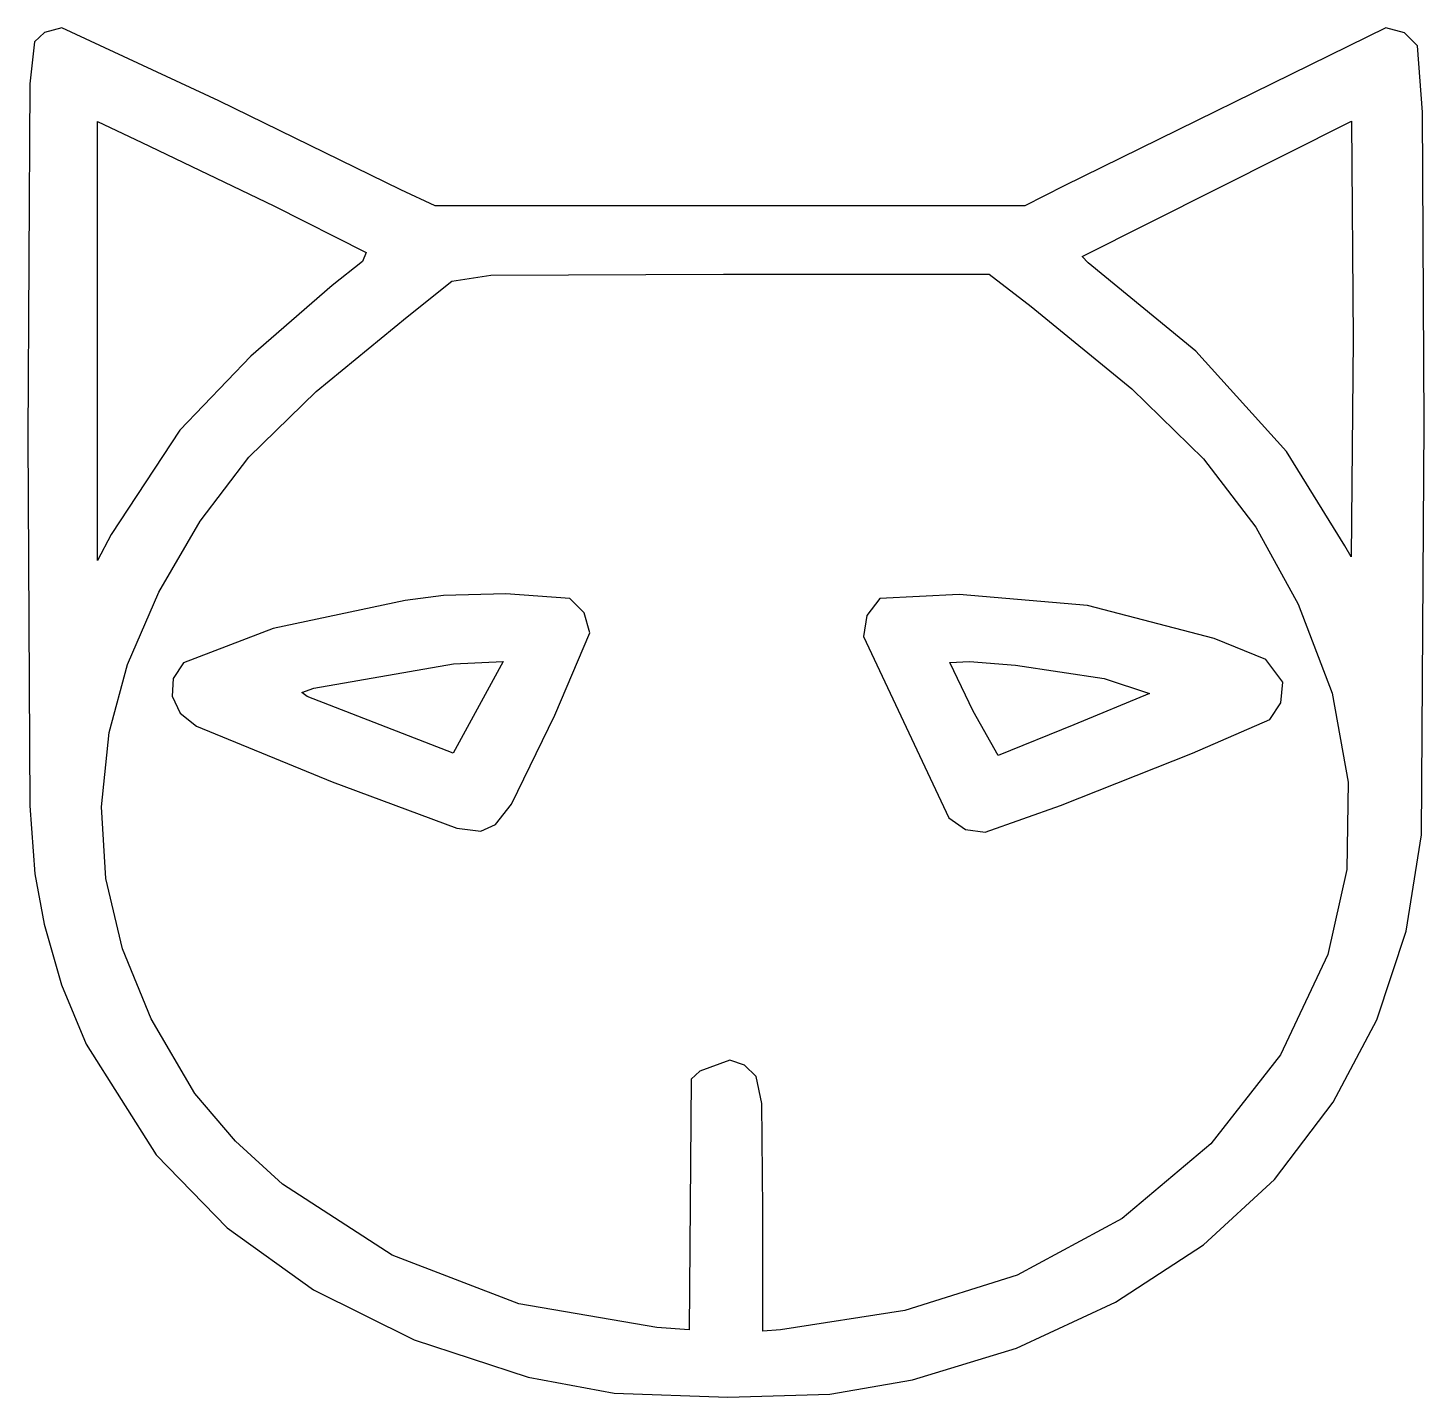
# Model space of a CAD drawing. Extents: x 16.2 to 44, y 16.6 to 43.9.
import ezdxf

# ---------------------------------------------------------------- set-up
doc = ezdxf.new("R2010")
doc.units = 0

msp = doc.modelspace()

# ---------------------------------------------------------------- linework, layer by layer
at = {"layer": 'Layer 1'}
for p, q in [((16.5448, 43.7667), (16.347995, 43.582402)), ((16.888788, 43.859321), (16.544793, 43.766707)), ((16.544793, 43.766707), (16.5448, 43.7667)), ((20.011208, 42.410571), (16.888788, 43.859321)), ((43.217647, 43.859314), (36.820657, 40.717054)), ((43.58645, 43.762565), (43.217647, 43.859314)), ((43.8461, 43.502088), (43.58645, 43.762565)), ((16.347995, 43.582402), (16.250419, 42.748773)), ((43.944503, 42.183164), (43.8461, 43.502088)), ((16.250419, 42.748773), (16.214035, 35.72251)), ((23.629768, 40.637671), (20.011208, 42.410571)), ((17.596623, 37.634322), (17.596623, 42.000412)), ((17.596623, 42.000412), (18.476457, 41.583649)), ((37.177872, 39.314606), (42.536252, 42.007026)), ((42.536252, 42.007026), (42.569329, 37.674016)), ((43.978406, 35.987118), (43.944503, 42.183164)), ((18.476457, 41.583649), (21.102727, 40.320129)), ((24.311143, 40.320137), (23.629768, 40.637671)), ((36.820657, 40.717054), (36.040053, 40.320137)), ((21.102727, 40.320129), (21.10273, 40.32013)), ((21.10273, 40.32013), (22.94178, 39.393989)), ((30.172293, 40.320137), (24.311143, 40.320137)), ((36.040053, 40.320137), (30.172293, 40.320137)), ((22.867358, 39.217857), (22.26702, 38.739075)), ((22.94178, 39.393989), (22.867358, 39.217857)), ((37.296947, 39.188915), (37.177872, 39.314606)), ((39.440297, 37.435865), (37.296947, 39.188915)), ((24.641896, 38.825078), (25.421673, 38.946634)), ((25.421673, 38.946634), (30.046586, 38.963999)), ((30.046586, 38.963999), (35.332206, 38.963999)), ((35.332206, 38.963999), (36.165733, 38.322316)), ((22.26702, 38.739075), (20.647927, 37.332498)), ((23.755447, 38.117242), (24.641896, 38.825078)), ((36.165733, 38.322316), (36.16573, 38.322308)), ((36.16573, 38.322308), (38.164167, 36.68368)), ((21.947817, 36.629631), (23.755447, 38.117242)), ((17.596623, 33.268232), (17.596623, 37.634322)), ((42.56933, 37.67401), (42.529638, 33.341)), ((42.569329, 37.674016), (42.56933, 37.67401)), ((20.647927, 37.332498), (19.23722, 35.861425)), ((41.242137, 35.438046), (39.440297, 37.435865)), ((38.164167, 36.68368), (39.590797, 35.290024)), ((20.606567, 35.325592), (21.947817, 36.629631)), ((19.23722, 35.861425), (17.86785, 33.784225)), ((43.925484, 27.817238), (43.978406, 35.987118)), ((16.214035, 35.72251), (16.252073, 28.38946)), ((19.639391, 34.051114), (20.606567, 35.325592)), ((39.590797, 35.290024), (40.632914, 33.93234)), ((42.403947, 33.559305), (41.242137, 35.438046)), ((18.817959, 32.641436), (19.639391, 34.051114)), ((40.632914, 33.93234), (41.47781, 32.401628)), ((17.86785, 33.784225), (17.596623, 33.268232)), ((42.529638, 33.341), (42.403947, 33.559305)), ((18.196226, 31.204471), (18.817959, 32.641436)), ((24.4766, 32.5736), (23.715842, 32.474371)), ((24.476606, 32.573606), (24.4766, 32.5736)), ((25.720276, 32.606683), (24.476606, 32.573606)), ((26.990416, 32.514069), (25.720276, 32.606683)), ((27.2757, 32.230438), (26.990416, 32.514069)), ((33.1558, 32.5141), (32.894496, 32.17672)), ((34.730239, 32.593486), (33.155799, 32.514103)), ((33.155799, 32.514103), (33.1558, 32.5141)), ((37.28457, 32.377662), (34.730239, 32.593486)), ((23.715842, 32.474371), (21.088745, 31.92034)), ((27.387333, 31.832694), (27.2757, 32.230438)), ((39.804169, 31.720268), (37.28457, 32.377662)), ((41.47781, 32.401628), (42.148435, 30.630386)), ((32.894496, 32.17672), (32.831651, 31.759957)), ((21.088745, 31.92034), (19.310062, 31.237311)), ((26.692728, 30.192104), (27.387333, 31.832694)), ((32.831651, 31.759957), (34.525161, 28.154627)), ((40.832847, 31.301851), (39.804169, 31.720268)), ((17.828147, 29.848132), (18.196226, 31.204471)), ((19.310062, 31.237311), (19.10106, 30.922671)), ((21.896637, 30.734542), (24.675057, 31.217458)), ((25.66735, 31.26377), (24.668441, 29.43795)), ((24.675057, 31.217458), (25.66735, 31.263765)), ((25.66735, 31.263765), (25.66735, 31.26377)), ((34.545007, 31.243961), (34.935309, 31.263807)), ((35.014693, 30.278129), (34.545007, 31.243961)), ((34.935309, 31.263807), (35.854834, 31.191039)), ((35.854834, 31.191039), (35.85484, 31.19104)), ((35.85484, 31.19104), (37.614506, 30.922294)), ((41.166919, 30.853665), (40.832847, 31.301851)), ((19.10106, 30.922671), (19.081835, 30.57082)), ((37.614506, 30.922294), (38.5208, 30.62874)), ((41.127227, 30.440209), (41.166919, 30.853665)), ((19.081835, 30.57082), (19.241222, 30.236335)), ((21.661794, 30.64689), (21.896637, 30.734542)), ((21.764331, 30.56916), (21.661794, 30.64689)), ((24.668441, 29.43795), (21.764331, 30.56916)), ((38.5208, 30.62874), (37.01251, 30.000287)), ((42.148435, 30.630386), (42.471756, 28.864104)), ((35.51084, 29.39168), (35.014693, 30.278129)), ((40.908923, 30.106137), (41.127227, 30.440209)), ((19.241222, 30.236335), (19.568058, 29.973791)), ((25.828607, 28.422509), (26.692728, 30.192104)), ((37.01251, 30.000287), (35.51084, 29.39168)), ((39.374173, 29.437993), (40.908923, 30.106137)), ((17.678374, 28.373128), (17.828147, 29.848132)), ((19.568058, 29.973791), (22.267098, 28.869041)), ((36.747903, 28.399393), (39.374173, 29.437993)), ((22.267098, 28.869041), (24.744526, 27.947035)), ((42.471756, 28.864104), (42.445295, 27.125109)), ((16.252073, 28.38946), (16.349855, 27.041183)), ((17.76613, 26.948979), (17.678374, 28.373128)), ((25.515208, 28.022284), (25.828607, 28.422509)), ((35.252843, 27.87017), (36.747903, 28.399393)), ((34.525161, 28.154627), (34.861714, 27.920611)), ((24.744526, 27.947035), (25.223514, 27.891323)), ((25.223514, 27.891323), (25.515208, 28.022284)), ((34.861714, 27.920611), (35.252843, 27.87017)), ((43.62211, 25.899837), (43.925484, 27.817238)), ((16.349855, 27.041183), (16.538184, 26.03773)), ((18.093277, 25.55212), (17.76613, 26.948979)), ((42.445295, 27.125109), (42.066571, 25.435728)), ((16.538184, 26.03773), (16.880008, 24.833024)), ((43.041514, 24.137483), (43.62211, 25.899837)), ((18.661674, 24.158982), (18.093277, 25.55212)), ((42.066571, 25.435728), (41.122548, 23.439252)), ((16.880008, 24.833024), (17.372535, 23.653745)), ((19.534892, 22.670542), (18.661674, 24.158982)), ((42.171913, 22.501647), (43.041514, 24.137483)), ((17.372535, 23.653745), (18.767534, 21.45333)), ((30.170624, 23.334547), (29.576905, 23.120377)), ((30.466244, 23.236661), (30.170624, 23.334547)), ((41.122548, 23.439252), (39.738814, 21.669144)), ((29.576905, 23.120377), (29.404907, 22.954995)), ((30.694885, 23.007917), (30.466244, 23.236661)), ((29.404907, 22.954995), (29.385061, 20.461035)), ((30.808172, 22.474561), (30.694885, 23.007917)), ((20.344581, 21.726182), (19.534892, 22.670542)), ((41.001524, 20.963798), (42.171913, 22.501647)), ((30.827191, 20.368417), (30.808172, 22.474561)), ((21.276679, 20.872214), (20.344581, 21.726182)), ((39.738814, 21.669144), (37.974289, 20.188043)), ((18.767534, 21.45333), (20.173385, 20.001894)), ((23.456935, 19.462124), (21.276679, 20.872214)), ((39.59133, 19.66524), (41.001524, 20.963798)), ((29.385061, 20.461035), (29.365215, 17.973685)), ((30.827191, 17.947217), (30.827191, 20.368417)), ((20.173385, 20.001894), (21.89243, 18.772484)), ((37.974289, 20.188043), (35.887891, 19.058588)), ((25.973329, 18.493605), (23.456935, 19.462124)), ((37.841895, 18.523587), (39.59133, 19.66524)), ((35.887891, 19.058588), (33.649441, 18.357367)), ((21.89243, 18.772484), (23.897999, 17.778744)), ((28.723532, 18.019992), (25.973329, 18.493605)), ((33.649441, 18.357367), (31.177801, 17.973678)), ((35.872915, 17.60644), (37.841895, 18.523587)), ((23.897999, 17.778744), (26.163424, 17.03432)), ((29.365215, 17.973685), (28.723532, 18.019992)), ((31.177801, 17.973678), (30.827191, 17.947217)), ((33.804084, 16.981398), (35.872915, 17.60644)), ((26.163424, 17.03432), (27.875129, 16.711825)), ((32.159353, 16.695287), (33.804084, 16.981398)), ((27.875129, 16.711825), (30.132594, 16.637403)), ((30.132594, 16.637403), (32.159353, 16.695287))]:
    msp.add_line(p, q, dxfattribs=at)

doc.saveas('drawing.dxf')
